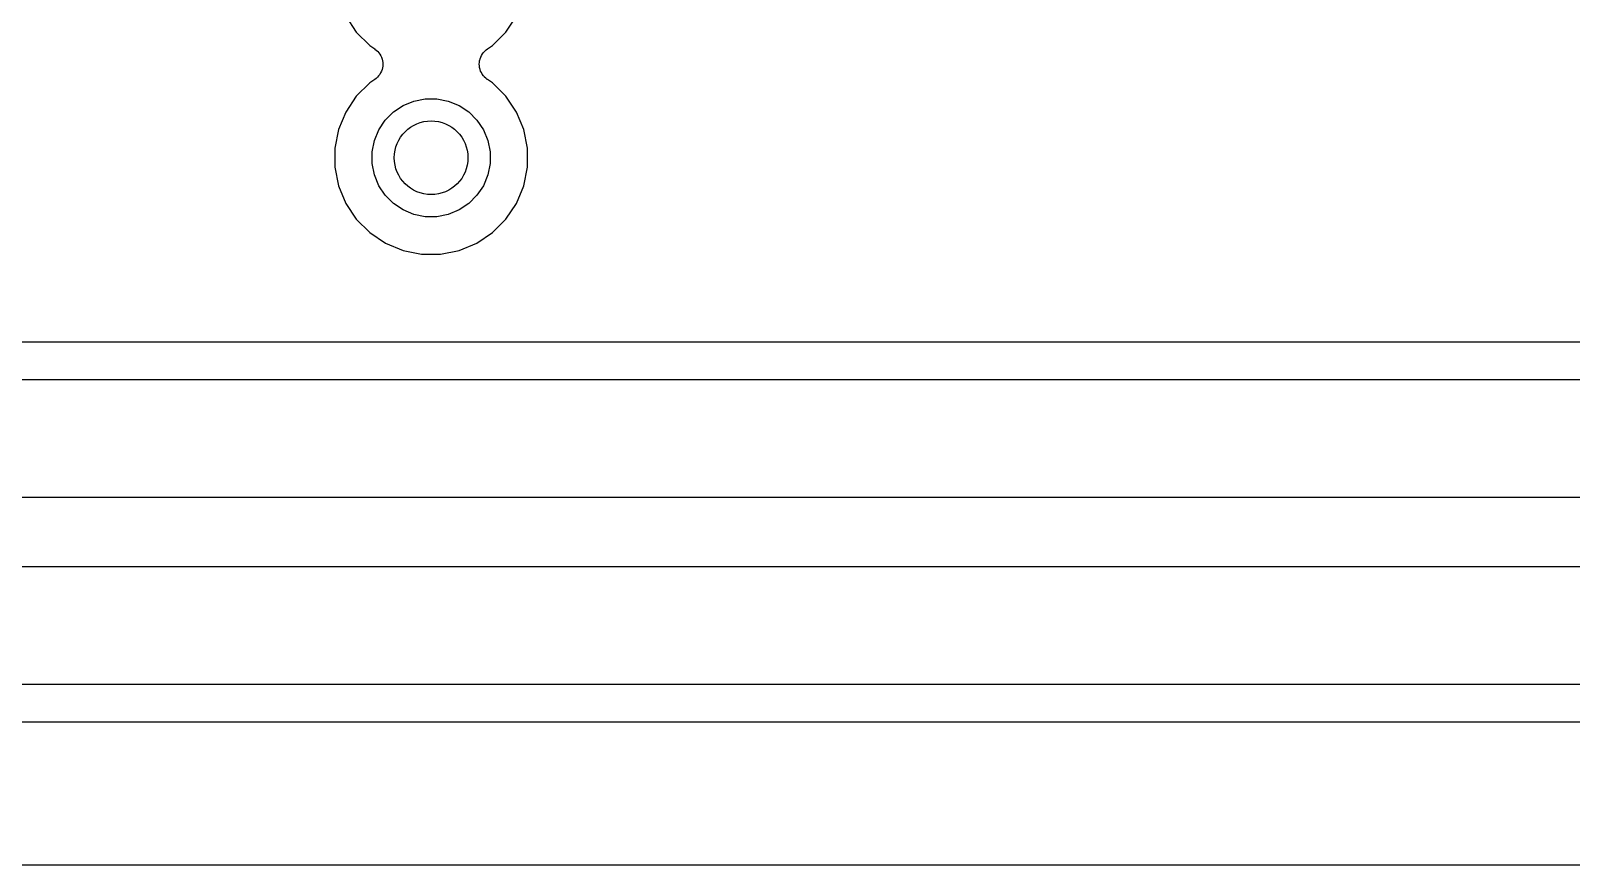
# Model space of a CAD drawing. Extents: x 42.5 to 107.4, y -118.8 to -66.6.
# Drawn here: x 64.42 to 85.32, y -118.82 to -107.5 of the extents above; entities that cross this region are included whole.
import ezdxf

# ---------------------------------------------------------------- set-up
doc = ezdxf.new("R2010")
doc.units = 0
doc.layers.add('BLACK', color=7, linetype='CONTINUOUS')

msp = doc.modelspace()

# ---------------------------------------------------------------- linework, layer by layer
at = {"layer": 'BLACK', "linetype": 'CONTINUOUS'}
for p, q in [((68.6909, -107.3), (68.834, -107.514)), ((70.866, -107.514), (71.0091, -107.3)), ((68.834, -107.514), (69.0162, -107.696)), ((70.6838, -107.696), (70.866, -107.514)), ((69.0162, -107.696), (69.0853, -107.742)), ((69.0853, -107.742), (69.087, -107.743)), ((69.087, -107.743), (69.0871, -107.743)), ((69.0871, -107.743), (69.0871, -107.743)), ((69.0871, -107.743), (69.0881, -107.744)), ((69.0881, -107.744), (69.1064, -107.759)), ((69.1064, -107.759), (69.1245, -107.775)), ((69.1245, -107.775), (69.1249, -107.775)), ((69.1249, -107.775), (69.1254, -107.776)), ((69.1254, -107.776), (69.1403, -107.794)), ((69.1403, -107.794), (69.1552, -107.813)), ((69.1552, -107.813), (69.1555, -107.813)), ((69.1555, -107.813), (69.1559, -107.814)), ((69.1559, -107.814), (69.1669, -107.835)), ((69.1669, -107.835), (69.1779, -107.856)), ((69.1779, -107.856), (69.1781, -107.856)), ((69.1781, -107.856), (69.1784, -107.857)), ((69.1784, -107.857), (69.185, -107.88)), ((70.5159, -107.876), (70.5229, -107.854)), ((70.5229, -107.854), (70.5232, -107.853)), ((70.5232, -107.853), (70.5234, -107.853)), ((70.5234, -107.853), (70.5348, -107.832)), ((70.5348, -107.832), (70.546, -107.811)), ((70.546, -107.811), (70.5464, -107.81)), ((70.5464, -107.81), (70.5467, -107.81)), ((70.5467, -107.81), (70.5619, -107.791)), ((70.5619, -107.791), (70.577, -107.773)), ((70.577, -107.773), (70.5775, -107.773)), ((70.5775, -107.773), (70.5779, -107.772)), ((70.5779, -107.772), (70.5964, -107.757)), ((70.5964, -107.757), (70.6147, -107.742)), ((70.6147, -107.742), (70.6838, -107.696)), ((69.1652, -108.068), (69.154, -108.089)), ((69.1766, -108.047), (69.1652, -108.068)), ((69.1768, -108.047), (69.1766, -108.047)), ((69.1771, -108.046), (69.1768, -108.047)), ((69.1841, -108.024), (69.1771, -108.046)), ((69.1911, -108.001), (69.1841, -108.024)), ((69.185, -107.88), (69.1918, -107.903)), ((69.1912, -108), (69.1911, -108.001)), ((69.1914, -108), (69.1912, -108)), ((69.1938, -107.976), (69.1914, -108)), ((69.1918, -107.903), (69.1919, -107.903)), ((69.1919, -107.903), (69.1921, -107.904)), ((69.1921, -107.904), (69.1942, -107.928)), ((69.1964, -107.952), (69.1938, -107.976)), ((69.1942, -107.928), (69.1964, -107.951)), ((69.1964, -107.951), (69.1963, -107.952)), ((69.1963, -107.952), (69.1964, -107.952)), ((70.5036, -107.948), (70.5062, -107.924)), ((70.5036, -107.949), (70.5037, -107.948)), ((70.5037, -107.948), (70.5036, -107.948)), ((70.5058, -107.972), (70.5036, -107.949)), ((70.5079, -107.996), (70.5058, -107.972)), ((70.5062, -107.924), (70.5086, -107.9)), ((70.5081, -107.997), (70.5079, -107.996)), ((70.5082, -107.997), (70.5081, -107.997)), ((70.5149, -108.02), (70.5082, -107.997)), ((70.5086, -107.9), (70.5088, -107.9)), ((70.5088, -107.9), (70.5089, -107.899)), ((70.5089, -107.899), (70.5159, -107.876)), ((70.5216, -108.043), (70.5149, -108.02)), ((70.5219, -108.044), (70.5216, -108.043)), ((70.5221, -108.044), (70.5219, -108.044)), ((70.5331, -108.065), (70.5221, -108.044)), ((70.5441, -108.086), (70.5331, -108.065)), ((69.0162, -108.204), (68.834, -108.386)), ((69.0853, -108.158), (69.0162, -108.204)), ((69.1037, -108.143), (69.0853, -108.158)), ((69.1221, -108.128), (69.1037, -108.143)), ((69.1225, -108.127), (69.1221, -108.128)), ((69.123, -108.127), (69.1225, -108.127)), ((69.1382, -108.108), (69.123, -108.127)), ((69.1533, -108.09), (69.1382, -108.108)), ((69.1536, -108.09), (69.1533, -108.09)), ((69.154, -108.089), (69.1536, -108.09)), ((70.5445, -108.087), (70.5441, -108.086)), ((70.5448, -108.087), (70.5445, -108.087)), ((70.5597, -108.106), (70.5448, -108.087)), ((70.5746, -108.124), (70.5597, -108.106)), ((70.5751, -108.125), (70.5746, -108.124)), ((70.5755, -108.125), (70.5751, -108.125)), ((70.5937, -108.141), (70.5755, -108.125)), ((70.6119, -108.156), (70.5937, -108.141)), ((70.6129, -108.157), (70.6119, -108.156)), ((70.613, -108.157), (70.6129, -108.157)), ((70.6129, -108.157), (70.6129, -108.157)), ((70.6147, -108.158), (70.613, -108.157)), ((70.6838, -108.204), (70.6147, -108.158)), ((70.866, -108.386), (70.6838, -108.204)), ((68.834, -108.386), (68.6909, -108.6)), ((69.4711, -108.511), (69.6166, -108.451)), ((69.6166, -108.451), (69.7712, -108.42)), ((69.7712, -108.42), (69.9288, -108.42)), ((69.9288, -108.42), (70.0834, -108.451)), ((70.0834, -108.451), (70.2289, -108.511)), ((71.0091, -108.6), (70.866, -108.386)), ((68.6909, -108.6), (68.5923, -108.838)), ((69.2286, -108.71), (69.34, -108.599)), ((69.34, -108.599), (69.4711, -108.511)), ((70.2289, -108.511), (70.36, -108.599)), ((70.36, -108.599), (70.4714, -108.71)), ((71.1077, -108.838), (71.0091, -108.6)), ((68.5923, -108.838), (68.542, -109.091)), ((69.0807, -108.987), (69.141, -108.841)), ((69.141, -108.841), (69.2286, -108.71)), ((70.4714, -108.71), (70.559, -108.841)), ((70.559, -108.841), (70.6193, -108.987)), ((71.158, -109.091), (71.1077, -108.838)), ((68.542, -109.091), (68.542, -109.349)), ((69.05, -109.141), (69.0807, -108.987)), ((70.6193, -108.987), (70.65, -109.141)), ((71.158, -109.349), (71.158, -109.091)), ((69.05, -109.299), (69.05, -109.141)), ((69.0807, -109.453), (69.05, -109.299)), ((70.65, -109.299), (70.6193, -109.453)), ((70.65, -109.141), (70.65, -109.299)), ((68.542, -109.349), (68.5923, -109.602)), ((69.141, -109.599), (69.0807, -109.453)), ((70.6193, -109.453), (70.559, -109.599)), ((71.1077, -109.602), (71.158, -109.349)), ((68.5923, -109.602), (68.6909, -109.84)), ((69.2286, -109.73), (69.141, -109.599)), ((69.34, -109.841), (69.2286, -109.73)), ((70.4714, -109.73), (70.36, -109.841)), ((70.559, -109.599), (70.4714, -109.73)), ((71.0091, -109.84), (71.1077, -109.602)), ((68.6909, -109.84), (68.834, -110.054)), ((69.4711, -109.929), (69.34, -109.841)), ((69.6166, -109.989), (69.4711, -109.929)), ((70.2289, -109.929), (70.0834, -109.989)), ((70.36, -109.841), (70.2289, -109.929)), ((70.866, -110.054), (71.0091, -109.84)), ((68.834, -110.054), (69.0162, -110.236)), ((69.7712, -110.02), (69.6166, -109.989)), ((69.9288, -110.02), (69.7712, -110.02)), ((70.0834, -109.989), (69.9288, -110.02)), ((70.6838, -110.236), (70.866, -110.054)), ((69.0162, -110.236), (69.2304, -110.379)), ((70.4696, -110.379), (70.6838, -110.236)), ((69.2304, -110.379), (69.4685, -110.478)), ((69.4685, -110.478), (69.7212, -110.528)), ((69.7212, -110.528), (69.9788, -110.528)), ((69.9788, -110.528), (70.2315, -110.478)), ((70.2315, -110.478), (70.4696, -110.379)), ((86.9847, -111.722), (62.8753, -111.722)), ((62.5614, -112.23), (87.2986, -112.23)), ((87.5907, -113.83), (62.2693, -113.83)), ((54.9414, -114.77), (89.8386, -114.77)), ((90.1307, -116.37), (54.6493, -116.37)), ((54.6865, -116.878), (90.0935, -116.878)), ((107.142, -118.822), (42.718, -118.822))]:
    msp.add_line(p, q, dxfattribs=at)
at = {"layer": 'BLACK'}
msp.add_circle((69.85, -109.22), 0.5, dxfattribs=at)

doc.saveas('drawing.dxf')
